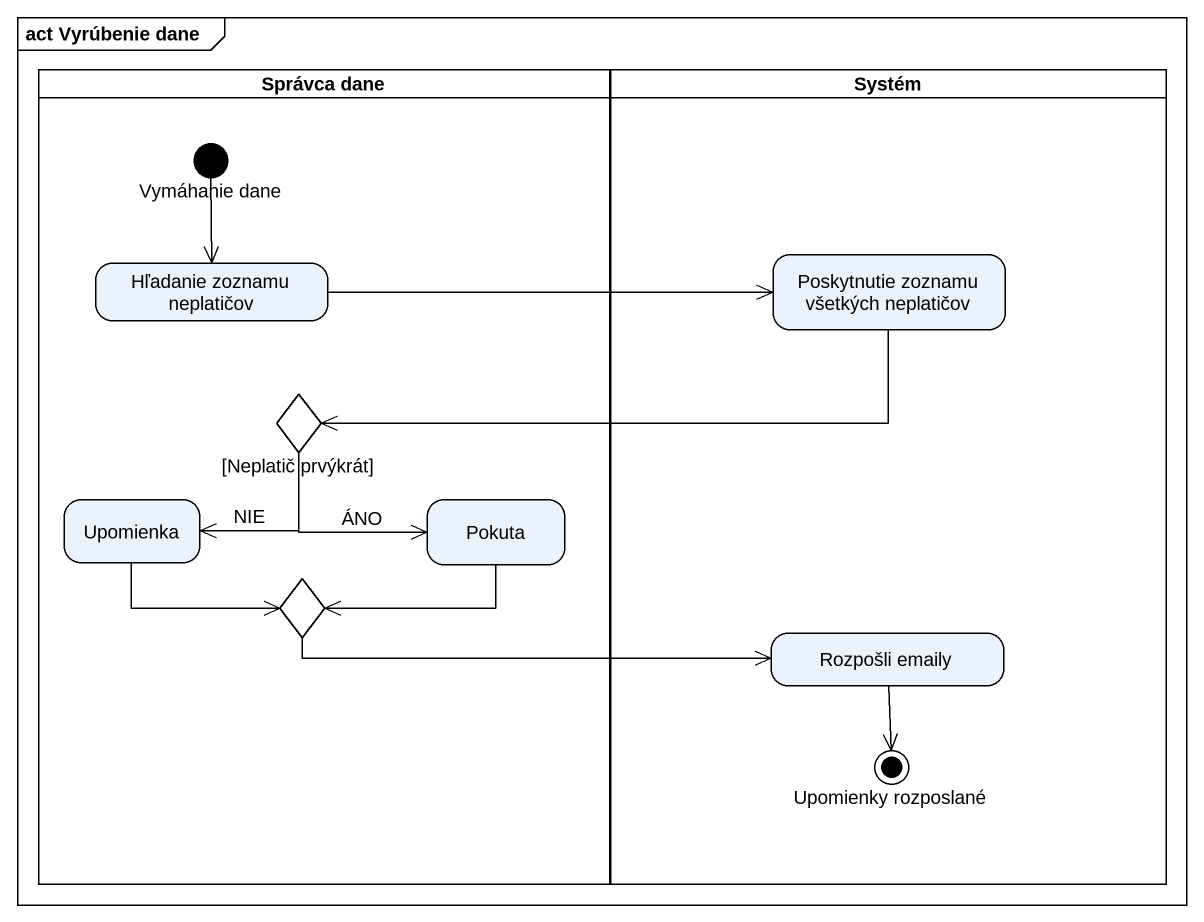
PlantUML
@startuml
mainframe act Vyrúbenie dane
hide empty description
state "Správca dane" as Správca_dane <<partition>> {
  state "Vymáhanie dane" as Vymáhanie_dane <<start>>
  state "Hľadanie zoznamu neplatičov" as Hľadanie_zoznamu_neplatičov
  state "[Neplatič prvýkrát]" as Neplatič_prvýkrát <<choice>>
  state Upomienka
  state Pokuta
  state choice1 <<choice>>
}
state Systém <<partition>> {
  state "Poskytnutie zoznamu všetkých neplatičov" as Poskytnutie_zoznamu
  state "Rozpošli emaily" as Rozpošli_emaily
  state "Upomienky rozposlané" as Upomienky_rozposlané <<end>>
}
Vymáhanie_dane --> Hľadanie_zoznamu_neplatičov
Hľadanie_zoznamu_neplatičov -right-> Poskytnutie_zoznamu
Poskytnutie_zoznamu -left-> Neplatič_prvýkrát
Neplatič_prvýkrát --> Upomienka : NIE
Neplatič_prvýkrát -right-> Pokuta : ÁNO
Upomienka -right-> choice1
Pokuta -left-> choice1
choice1 -right-> Rozpošli_emaily
Rozpošli_emaily --> Upomienky_rozposlané
@enduml
